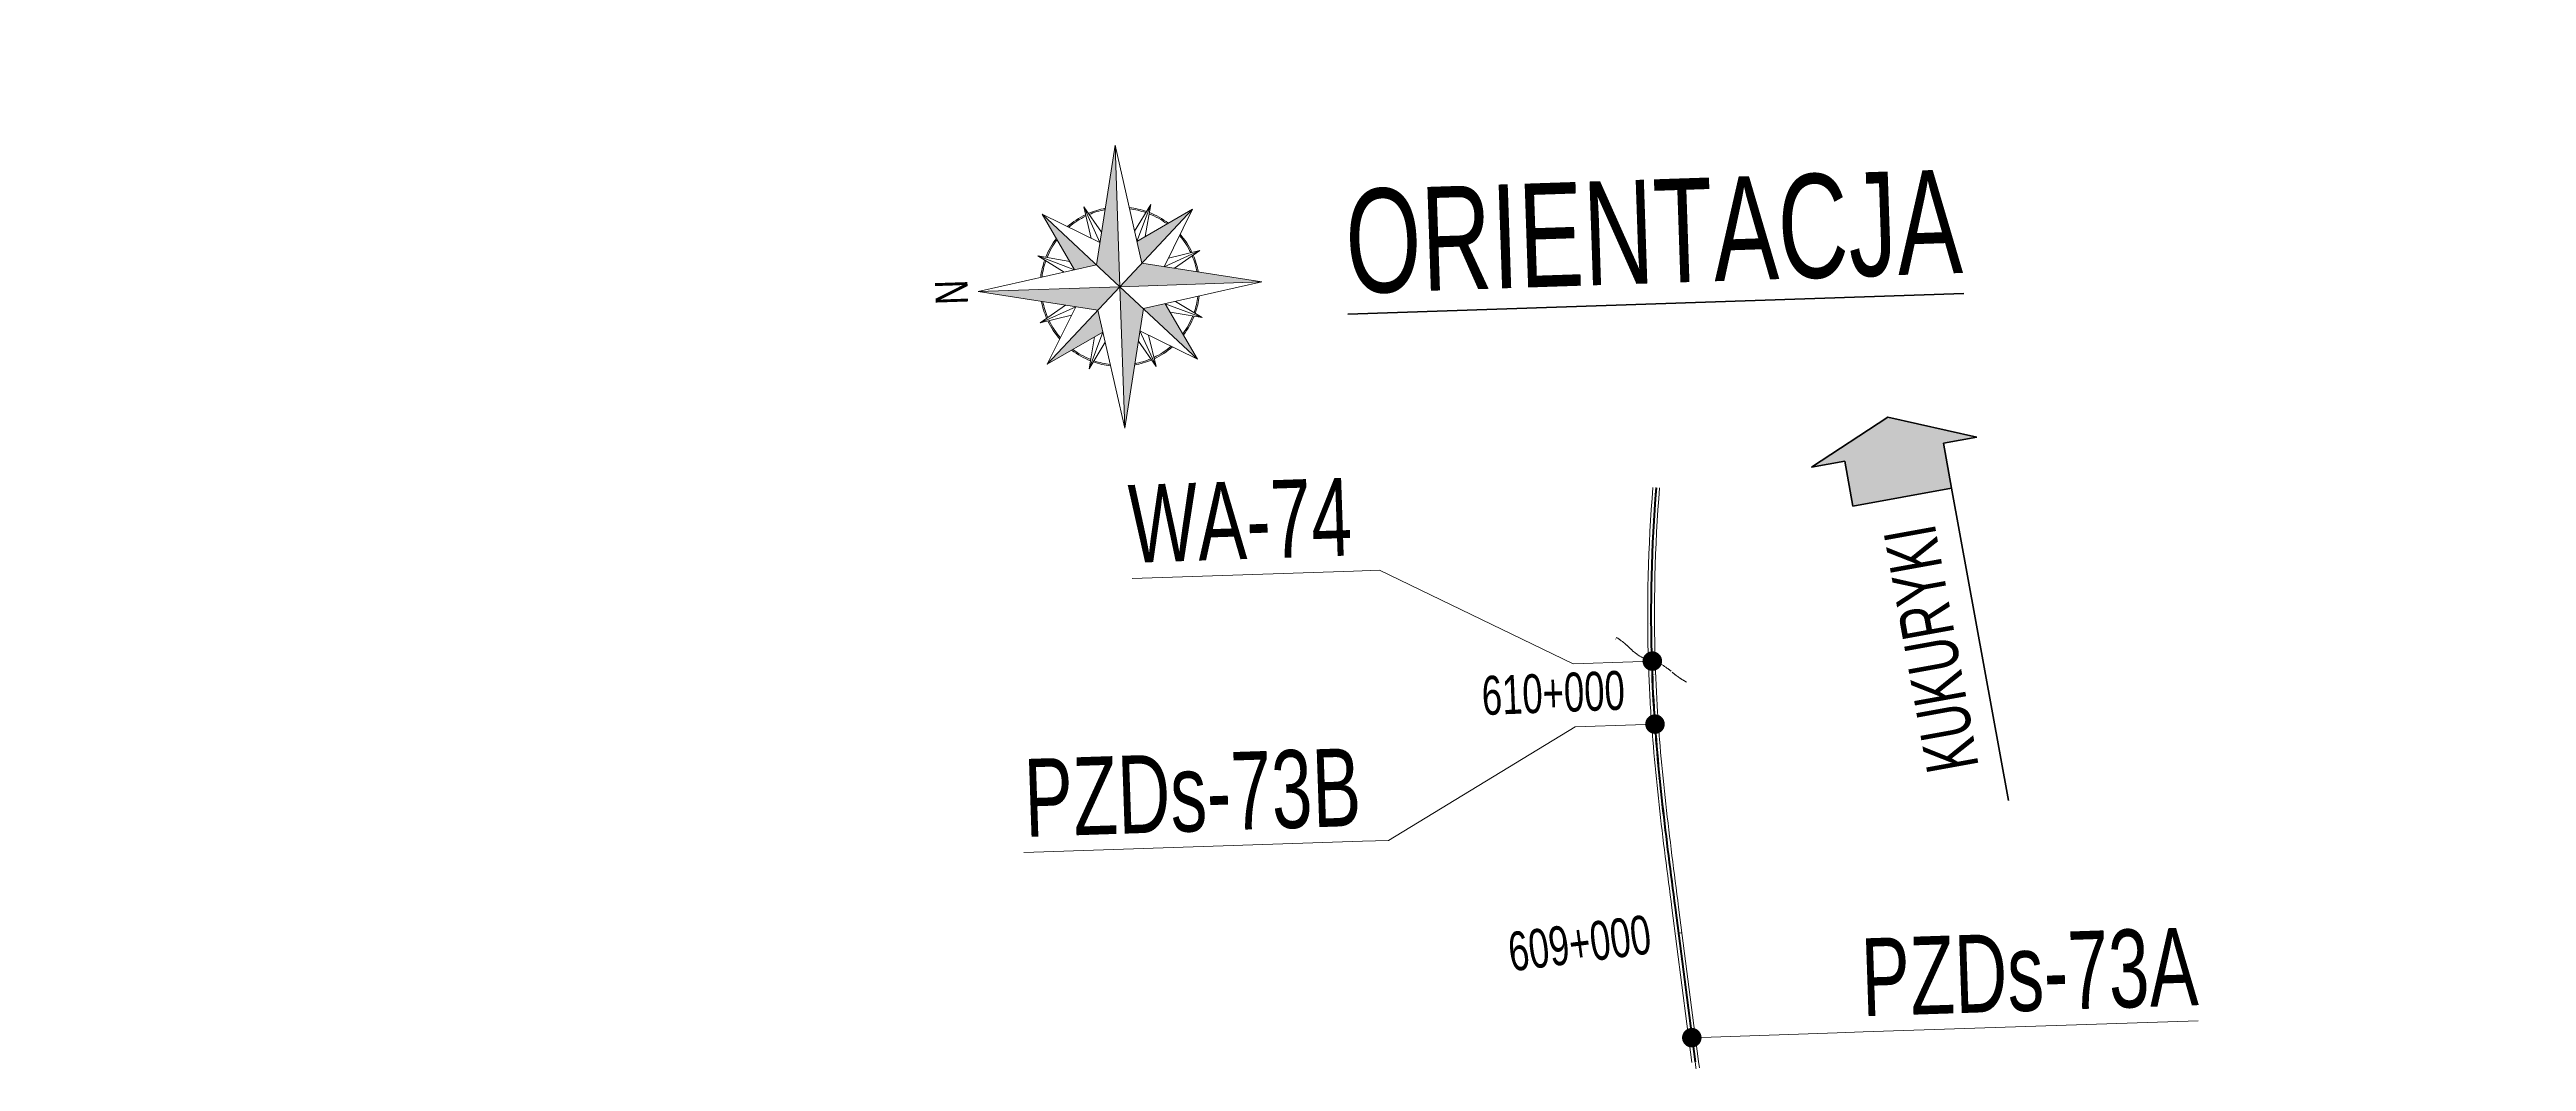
# Model space of a CAD drawing. Header units: metres. Extents: x 8395712 to 9795150, y 4166577 to 5794892.
# Drawn here: x 8418405 to 8418500.4, y 5772666.9 to 5772705.9 of the extents above; entities that cross this region are included whole.
import ezdxf
from ezdxf import colors
from ezdxf.entities.mleader import LeaderData, LeaderLine
from ezdxf.enums import TextEntityAlignment as Align
from ezdxf.math import Vec2, Vec3

# ---------------------------------------------------------------- set-up
doc = ezdxf.new("R2010")
doc.units = ezdxf.units.M
doc.set_wipeout_variables(frame=1)
for name, color, linetype, lineweight in [('!PZDs-73A', 7, 'Continuous', 18), ('!PZDs-73B', 7, 'Continuous', 18), ('!WA-74', 7, 'Continuous', 18), ('AII_M_opisy', 1, 'Continuous', 25), ('AII_M_opisy wymiary', 1, 'Continuous', 25), ('AII_Orientacja', 7, 'Continuous', 18)]:
    doc.layers.add(name, color=color, linetype=linetype, lineweight=lineweight)
doc.layers.add('AII_Róża wiatru', color=7, linetype='Continuous')
doc.styles.add('_Pikieta Glowna Tekst Lewy Wyrownany', font='', dxfattribs={"height": 0.0027})
doc.styles.add('CDMSTYLE', font='CDMSIMPL.shx', dxfattribs={"width": 0.7, "bigfont": 'CDMBIGPL.shx'})
doc.styles.get('_Pikieta Glowna Tekst Lewy Wyrownany').set_extended_font_data('Engineering Bold')

# ---------------------------------------------------------------- blocks, each defined once
blk = doc.blocks.new('orientacja_osie')
at = {"lineweight": -2}
for p, q in [((8426054.843836492, 5771472.945725995), (8426053.29293538, 5771471.469530684)), ((8426095.547117088, 5771520.890261334), (8426094.566269979, 5771519.466924853)), ((8426001.51261581, 5771390.233181942), (8426000.854377491, 5771388.278781605)), ((8424453.508119835, 5771273.667717406), (8425061.221528111, 5771331.634820135)), ((8425921.283343349, 5771267.936416254), (8425914.895685608, 5771258.323654706))]:
    blk.add_line(p, q, dxfattribs=at)
for points in [[(8426069.097179735, 5771486.972604692, 0), (8426068.521795548, 5771486.369797161, 0), (8426067.944008293, 5771485.769291289, 0), (8426067.363931525, 5771485.170996474, 0), (8426066.781678189, 5771484.574821445, 0), (8426066.197358817, 5771483.980672269, 0), (8426065.611083338, 5771483.388454353, 0), (8426064.433098508, 5771482.209428531, 0), (8426063.24857682, 5771481.036960187, 0), (8426062.05836614, 5771479.870260136, 0), (8426060.863308707, 5771478.708533561, 0), (8426059.664224232, 5771477.550963148, 0), (8426058.461926805, 5771476.396725965, 0), (8426057.85982736, 5771475.820599904, 0), (8426057.257228294, 5771475.24499696, 0), (8426056.65422971, 5771474.66981268, 0), (8426056.050931651, 5771474.094942561, 0), (8426055.447433976, 5771473.520281911, 0), (8426054.843836492, 5771472.945725997, 0)], [(8426094.566269979, 5771519.466924853, 0), (8426094.093389057, 5771518.78075574, 0), (8426093.62038905, 5771518.094668789, 0), (8426093.147150885, 5771517.408746168, 0), (8426092.673555516, 5771516.723070096, 0), (8426092.199484054, 5771516.037723009, 0), (8426091.72481765, 5771515.352787402, 0), (8426090.773226362, 5771513.984483128, 0), (8426089.817839572, 5771512.618829832, 0), (8426088.857716963, 5771511.256502602, 0), (8426087.89192287, 5771509.898182964, 0), (8426086.919540327, 5771508.54457821, 0), (8426085.939657038, 5771507.196402072, 0), (8426085.44661809, 5771506.524573532, 0), (8426084.951365227, 5771505.854374324, 0), (8426084.453787807, 5771505.185898202, 0), (8426083.953775741, 5771504.519239612, 0), (8426083.451221185, 5771503.854495803, 0), (8426082.94601686, 5771503.19176473, 0)], [(8425061.221528111, 5771331.634820135, 0), (8425090.273783822, 5771334.404996474, 0), (8425119.326597093, 5771337.169284493, 0), (8425148.380525494, 5771339.921795882, 0), (8425177.436123412, 5771342.656642053, 0), (8425206.493932486, 5771345.367933328, 0), (8425235.554491185, 5771348.049779763, 0), (8425293.685865512, 5771353.301564716, 0), (8425351.833825134, 5771358.364809293, 0), (8425410.001802992, 5771363.192312286, 0), (8425468.19285318, 5771367.736847091, 0), (8425526.408514163, 5771371.951085538, 0), (8425584.649945563, 5771375.787674081, 0), (8425613.780642577, 5771377.549549401, 0), (8425642.917947356, 5771379.19924115, 0), (8425672.061735168, 5771380.73081663, 0), (8425701.211838419, 5771382.138342666, 0), (8425730.36791808, 5771383.415884214, 0), (8425759.52959229, 5771384.557505767, 0)], [(8426000.854377491, 5771388.278781604, 0), (8426000.588364422, 5771387.489046552, 0), (8426000.322180009, 5771386.699369346, 0), (8426000.055652909, 5771385.909807838, 0), (8425999.788611814, 5771385.120419978, 0), (8425999.52088555, 5771384.331264106, 0), (8425999.252302978, 5771383.542398663, 0), (8425998.711885924, 5771381.96577738, 0), (8425998.165999243, 5771380.391046357, 0), (8425997.613283088, 5771378.81870037, 0), (8425997.052381927, 5771377.249245852, 0), (8425996.48195751, 5771375.683235859, 0), (8425995.90067592, 5771374.121235113, 0), (8425995.605547372, 5771373.341916054, 0), (8425995.30720753, 5771372.563819309, 0), (8425995.00549288, 5771371.787023699, 0), (8425994.700240469, 5771371.011609334, 0), (8425994.391289607, 5771370.237661454, 0), (8425994.07848017, 5771369.465266588, 0)], [(8426008.288513128, 5771409.04669696, 0), (8426007.975703696, 5771408.274302096, 0), (8426007.666752832, 5771407.500354215, 0), (8426007.36150042, 5771406.724939848, 0), (8426007.05978577, 5771405.948144241, 0), (8426006.761445928, 5771405.170047495, 0), (8426006.466317378, 5771404.390728435, 0), (8426005.88503579, 5771402.828727691, 0), (8426005.314611373, 5771401.262717698, 0), (8426004.75371021, 5771399.693263177, 0), (8426004.200994056, 5771398.120917191, 0), (8426003.655107377, 5771396.546186167, 0), (8426003.114690319, 5771394.969564882, 0), (8426002.846107751, 5771394.180699443, 0), (8426002.578381486, 5771393.391543569, 0), (8426002.31134039, 5771392.602155709, 0), (8426002.04481329, 5771391.812594203, 0), (8426001.778628878, 5771391.022916997, 0), (8426001.51261581, 5771390.233181943, 0)], [(8426053.29293538, 5771471.469530685, 0), (8426052.68934206, 5771470.894970412, 0), (8426052.085873518, 5771470.320279235, 0), (8426051.482654534, 5771469.745326256, 0), (8426050.879809968, 5771469.169980648, 0), (8426050.277464967, 5771468.594111872, 0), (8426049.67574477, 5771468.017589468, 0), (8426048.474683158, 5771466.862065225, 0), (8426047.277644293, 5771465.702380773, 0), (8426046.085650815, 5771464.537512285, 0), (8426044.899734097, 5771463.366444768, 0), (8426043.720960476, 5771462.188198586, 0), (8426042.550405048, 5771461.001802949, 0), (8426041.96854614, 5771460.405246779, 0), (8426041.389151037, 5771459.806295593, 0), (8426040.812360229, 5771459.204834442, 0), (8426040.23831514, 5771458.600749428, 0), (8426039.667160869, 5771457.993930872, 0), (8426039.099043466, 5771457.384270157, 0)], [(8425932.572627364, 5771284.44384431, 0), (8425931.599469334, 5771283.090779249, 0), (8425930.634298883, 5771281.731997126, 0), (8425929.67699395, 5771280.367673497, 0), (8425928.727228314, 5771278.998113801, 0), (8425927.783859188, 5771277.624143038, 0), (8425926.845539642, 5771276.246716098, 0), (8425925.911121273, 5771274.866650208, 0), (8425924.980238821, 5771273.484195719, 0), (8425924.052725578, 5771272.099465314, 0), (8425923.128215173, 5771270.712707633, 0), (8425922.205542635, 5771269.324715137, 0), (8425921.283343347, 5771267.936416255, 0)], [(8425955.028743643, 5771311.675594312, 0), (8425953.920090541, 5771310.431137764, 0), (8425952.812038891, 5771309.186145895, 0), (8425951.705461645, 5771307.939843467, 0), (8425950.601173295, 5771306.691510715, 0), (8425949.499754474, 5771305.440649781, 0), (8425948.40172736, 5771304.186818292, 0), (8425947.307675699, 5771302.929521889, 0), (8425946.218433775, 5771301.668063226, 0), (8425945.134897443, 5771300.401692985, 0), (8425944.057908377, 5771299.129722698, 0), (8425942.988091525, 5771297.85170731, 0), (8425941.926017664, 5771296.567262622, 0)], [(8425971.814518753, 5771331.143427924, 0), (8425971.298452122, 5771330.489120046, 0), (8425970.77912522, 5771329.837395006, 0), (8425970.256692523, 5771329.188156567, 0), (8425969.731307678, 5771328.541307349, 0), (8425969.203120979, 5771327.89674547, 0), (8425968.672281891, 5771327.254367917, 0), (8425967.603237003, 5771325.975744577, 0), (8425966.525331689, 5771324.704567388, 0), (8425965.43971722, 5771323.439957239, 0), (8425964.347536879, 5771322.181025492, 0), (8425963.249901995, 5771320.92684539, 0), (8425962.147915924, 5771319.676480654, 0), (8425961.595635593, 5771319.052436012, 0), (8425961.042678837, 5771318.428991413, 0), (8425960.489181183, 5771317.806027135, 0), (8425959.935278103, 5771317.183423374, 0), (8425959.38110478, 5771316.561060007, 0), (8425958.826796336, 5771315.938816841, 0)], [(8423897.436598476, 5771231.041880582, 0), (8423920.657301966, 5771232.008690868, 0), (8423943.87350024, 5771233.078928147, 0), (8423967.084934618, 5771234.248075644, 0), (8423990.29137757, 5771235.511617041, 0), (8424013.49272623, 5771236.865037843, 0), (8424036.688908888, 5771238.303824015, 0), (8424083.065750891, 5771241.419449942, 0), (8424129.42263727, 5771244.822450637, 0), (8424175.76056324, 5771248.476795536, 0), (8424222.080799503, 5771252.346472893, 0), (8424268.385718895, 5771256.395546187, 0), (8424314.677969763, 5771260.588097711, 0), (8424337.820185363, 5771262.726954768, 0), (8424360.960306473, 5771264.888219669, 0), (8424384.098743664, 5771267.067410131, 0), (8424407.235909812, 5771269.260044071, 0), (8424430.372227049, 5771271.461640192, 0), (8424453.508119833, 5771273.667717407, 0)]]:
    blk.add_polyline3d(points, dxfattribs=at)
at = {"lineweight": -2, "extrusion": (0, 0, -1)}
for centre, radius, start, end in [((-8425924.139923718, 5771624.767357596), 200, 217.4362236356766, 223.5489282698777), ((-8425979.85895763, 5765388.604289574), 6000.000000000191, 87.8955363823807, 96.58011798847784), ((-8425845.93329308, 5771429.905348841), 160, 202.1944137352477, 218.1164661310269)]:
    blk.add_arc(centre, radius, start, end, dxfattribs=at)
at = {"lineweight": -2}
for centre, radius, start, end in [((8426156.433700215, 5771348.606614705), 160, 137.1672689798704, 157.8055862647523), ((8426135.09384204, 5771137.865682205), 250, 140.5943787899611, 144.1042231569701)]:
    blk.add_arc(centre, radius, start, end, dxfattribs=at)
at = {"lineweight": -2, "style": '_Pikieta Glowna Tekst Lewy Wyrownany'}
for s, height, rotation, p in [('0+000', 3.5, 145.4285652463712, (8426086.489504028, 5771527.132027565)), ('609+600', 1.35, 273.8262157277113, (8425547.412858082, 5771371.37647853)), ('609+700', 1.35, 273.0929061989121, (8425647.203191105, 5771377.429090464)), ('609+800', 1.35, 272.223259300659, (8425747.063393869, 5771382.085011701)), ('609+900', 1.35, 271.2694037847847, (8425846.982485853, 5771385.132271936)), ('610+000', 3.500000000000001, 270.3144741262333, (8425946.987843877, 5771377.514081003)), ('0+100', 1.35, 142.4645987773738, (8426027.971417349, 5771447.30535776)), ('610+100', 1.35, 269.359544467682, (8426046.903551811, 5771386.229571499)), ('610+200', 1.35, 268.4046148091306, (8426146.85003391, 5771384.279229098)), ('610+300', 1.35, 267.4496851505793, (8426246.750130674, 5771380.663459989)), ('610+400', 1.35, 266.494755492028, (8426346.576092714, 5771375.383268528)), ('608+600', 1.35, 275.4487068474643, (8424551.589397576, 5771281.01418026)), ('608+700', 1.35, 275.4487068474643, (8424651.137557967, 5771290.509640392)), ('608+800', 1.35, 275.4487068474643, (8424750.685718356, 5771300.005100523)), ('608+900', 1.35, 275.4487068474643, (8424850.233878745, 5771309.500560654)), ('609+000', 3.5, 275.4487068474643, (8424950.636630546, 5771310.036686352)), ('609+100', 1.35, 275.4487068474643, (8425049.330199523, 5771328.491480919)), ('609+200', 1.35, 275.3960801483666, (8425148.879078135, 5771337.959987031)), ('609+300', 1.35, 275.2081200973839, (8425248.44279696, 5771347.219829473)), ('609+400', 1.35, 274.8838226769471, (8425348.042086102, 5771356.034075814)), ('609+500', 1.35, 274.4231878870562, (8425447.69453549, 5771364.165485798)), ('0+200', 1.35, 152.3991525187547, (8425985.952375846, 5771356.702504215)), ('610+500', 1.35, 265.5398258334766, (8426446.300191244, 5771368.440121399)), ('610+600', 1.35, 264.5848961749252, (8426545.89472576, 5771359.835947214)), ('610+700', 1.35, 263.6299665163739, (8426645.332031762, 5771349.573135962)), ('0+300', 1.35, 145.7776062012017, (8425925.410688618, 5771277.693593628))]:
    blk.add_text(s, height=height, rotation=rotation, dxfattribs=at).set_placement(p, align=Align.MIDDLE_RIGHT)
blk = doc.blocks.new('orientacja_sytuacja')
at = {"lineweight": -2}
for points in [[(8424450.616924567, 5771286.450945075), (8425047.905880503, 5771343.423704978), (8425072.793183407, 5771345.797510269), (8425097.682372477, 5771348.169502259), (8425122.574019823, 5771350.536070947), (8425147.468475098, 5771352.89351304), (8425172.366083877, 5771355.238123992), (8425197.26718601, 5771357.566197857), (8425222.17211397, 5771359.874027134), (8425247.081191184, 5771362.157902633), (8425271.99473039, 5771364.414113333), (8425296.913031964, 5771366.638946262), (8425321.836382283, 5771368.828686368), (8425346.76505204, 5771370.97961642), (8425371.699294584, 5771373.088016912), (8425396.639344275, 5771375.150165975), (8425421.585414791, 5771377.162339307), (8425446.53769748, 5771379.120810129), (8425471.496359676, 5771381.021849132), (8425496.461543048, 5771382.861724477), (8425521.433361897, 5771384.636701778), (8425546.411901508, 5771386.343044133), (8425571.397216454, 5771387.977012157), (8425596.389328945, 5771389.534864063), (8425621.388227109, 5771391.012855732), (8425646.39386335, 5771392.407240836), (8425671.406152647, 5771393.714270981), (8425696.42497087, 5771394.930195875), (8425711.259026593, 5771395.606448801), (8425716.444616873, 5771395.834818722), (8425726.455935763, 5771396.263763902), (8425736.468232736, 5771396.676811245), (8425746.481491998, 5771397.073720459), (8425756.49569659, 5771397.454251218), (8425766.510742065, 5771397.818176506, -0.009166923430831617), (8425986.942617252, 5771401.600117093, -0.02842431802334581), (8426668.903281659, 5771361.994191424)], [(8424451.661419744, 5771275.500646913), (8425048.950381117, 5771332.473407334), (8425073.837468429, 5771334.847192064), (8425098.725005237, 5771337.219026611), (8425123.613371698, 5771339.58528341), (8425148.502917325, 5771341.942260633), (8425173.393987486, 5771344.286255925), (8425198.28692176, 5771346.613566255), (8425223.182052283, 5771348.92048777), (8425248.079702089, 5771351.203315648), (8425272.980183452, 5771353.458343973), (8425297.88379625, 5771355.681865596), (8425322.790826298, 5771357.870172023), (8425347.701543683, 5771360.019553308), (8425372.61620112, 5771362.12629796), (8425397.535032282, 5771364.186692849), (8425422.45825015, 5771366.197023151), (8425447.386045353, 5771368.153572286), (8425472.31858449, 5771370.052621887), (8425497.256008483, 5771371.890451777), (8425522.198430909, 5771373.663339969), (8425547.145936327, 5771375.36756269), (8425572.09857862, 5771376.999394424), (8425597.056379326, 5771378.555107974), (8425622.019325964, 5771380.030974553), (8425646.98737037, 5771381.423263896), (8425671.96042703, 5771382.728244406), (8425696.938371409, 5771383.942183321), (8425711.747422352, 5771384.617296441), (8425716.924136443, 5771384.845275464), (8425726.918120842, 5771385.273477967), (8425736.912820641, 5771385.685799391), (8425746.908220038, 5771386.082000703), (8425756.904302064, 5771386.461842857), (8425766.901034826, 5771386.825102708, -0.009008519949771747), (8425983.127023514, 5771390.60339985), (8425986.929658618, 5771390.600124727, -0.02842431802362375), (8426667.642764851, 5771351.066652938)], [(8424452.041236171, 5771271.518720309), (8425049.330199523, 5771328.49148092), (8425074.217208436, 5771330.86525817), (8425099.104144424, 5771333.237035465), (8425123.991317833, 5771335.603178851), (8425148.879078133, 5771337.95998703), (8425173.767770616, 5771340.303758445), (8425198.657734761, 5771342.630791128), (8425223.54930258, 5771344.937382545), (8425248.44279696, 5771347.219829473), (8425273.338530025, 5771349.474427843), (8425298.23680145, 5771351.697472627), (8425323.13789685, 5771353.885257716), (8425348.042086102, 5771356.034075814), (8425372.949621676, 5771358.14021834), (8425397.860737015, 5771360.199975348), (8425422.775644828, 5771362.209635456), (8425447.69453549, 5771364.165485799), (8425472.61757533, 5771366.063811979), (8425497.544905005, 5771367.900898068), (8425522.476637824, 5771369.673026583), (8425547.412858084, 5771371.37647853), (8425572.353619406, 5771373.007533429), (8425597.298943104, 5771374.562469396), (8425622.248816455, 5771376.037563215), (8425647.203191105, 5771377.429090463), (8425672.161981354, 5771378.733325652), (8425697.125062514, 5771379.946542393), (8425711.92502081, 5771380.621241037), (8425717.098507198, 5771380.849077917), (8425727.086188145, 5771381.277010353), (8425737.074488971, 5771381.689067807), (8425747.063393869, 5771382.085011701), (8425757.052885875, 5771382.464603454), (8425767.042959467, 5771382.827621325, -0.009008519951399632), (8425983.12484553, 5771386.603400442), (8425986.924946388, 5771386.600127502, -0.02842431802232158), (8426667.184395103, 5771347.093002578)], [(8424428.196940573, 5771258.195528038), (8424453.085731348, 5771260.568422148), (8425050.374700136, 5771317.541183275), (8425075.261493457, 5771319.914939965), (8425100.146777185, 5771322.286559817), (8425125.030669708, 5771324.652391315), (8425149.91352036, 5771327.008734624), (8425174.795674225, 5771329.351890378), (8425199.67747051, 5771331.678159526), (8425224.559240893, 5771333.983843182), (8425249.441307863, 5771336.265242489), (8425274.323983086, 5771338.518658483), (8425299.207565736, 5771340.740391963), (8425324.092340866, 5771342.926743372), (8425348.978577744, 5771345.074012702), (8425373.866528211, 5771347.178499388), (8425398.75642502, 5771349.236502221), (8425423.648480188, 5771351.244319299), (8425448.542883364, 5771353.198247956), (8425473.439800143, 5771355.094584734), (8425498.33937044, 5771356.929625367), (8425523.241706835, 5771358.699664773), (8425548.146892902, 5771360.400997087), (8425573.05498157, 5771362.029915696), (8425597.965993483, 5771363.582713308), (8425622.879915308, 5771365.055682036), (8425647.796698123, 5771366.445113523), (8425672.716255737, 5771367.747299077), (8425697.638463052, 5771368.958529839), (8425712.41341657, 5771369.632088678), (8425717.57802677, 5771369.85953466), (8425727.548373224, 5771370.286724417), (8425737.519076876, 5771370.698055952), (8425747.490121908, 5771371.093291945), (8425757.461491352, 5771371.472195094), (8425767.433252227, 5771371.834547527), (8425777.405593077, 5771372.180280165, -0.008750223314755803), (8425986.91198776, 5771375.600135135, -0.0284243180230607), (8426665.923878297, 5771336.165464093)]]:
    blk.add_lwpolyline(points, format="xyb", dxfattribs=at)
blk = doc.blocks.new('Polnoc2')
at = {"layer": 'AII_Róża wiatru', "linetype": 'Continuous', "lineweight": 13}
h = blk.add_hatch(color=7, dxfattribs=at)
h.paths.add_polyline_path([(-3.318570307442314e-11, 0.01091387191355835), (-0.001750822427207162, 0.001750822429295908), (-3.969580220086755e-11, 3.969603312725667e-11)])
h.paths.add_polyline_path([(0.001750822369678655, -0.001750822367590104), (-3.969580220086755e-11, 3.969574891016237e-11), (-3.318570307442314e-11, -0.0109138718981319)])
h.paths.add_polyline_path([(-7.939163104708768e-11, 2.842170943040401e-16), (-0.01091387194554308, 6.510276762128342e-12), (-0.001750822467754318, -0.001750822386273683)])
h.paths.add_polyline_path([(0.001750822329131321, 0.001750822410611761), (-7.939182644634002e-11, -2.842170943040401e-16), (0.01091387186615031, 6.510276762128342e-12)])
h.paths.add_polyline_path([(0.005787954582068666, 0.005787954668366524), (0.001427063584402513, 0.003445236265646656), (0.001750822358747062, 0.001750822440227466)])
h.paths.add_polyline_path([(-0.005787954665552189, 0.005787954672457261), (-0.003445236333367934, 0.001427063617269369), (-0.00175082240852305, 0.001750822410611761)])
h.paths.add_polyline_path([(-0.001427063629325129, -0.003445236362473736), (-0.00175082243813879, -0.001750822356658261), (-0.005787954668366666, -0.005787954582070256)])
h.paths.add_polyline_path([(0.003445236294751393, -0.001427063596458424), (0.001750822388362616, -0.001750822386274251), (0.005787954584884707, -0.00578795457797952)])
at = {"layer": 'AII_Róża wiatru', "color": 7, "lineweight": 13}
for p, q in [((-3.318570307442314e-11, 0.01091387191355835), (-0.001750822431620458, 0.001750822406198438)), ((-3.318570307442314e-11, 0.01091387191355835), (0.001750822365742435, 0.00175082240361661)), ((-3.318570307442314e-11, 0.01091387191355835), (-3.969580220086755e-11, 7.71308350522304e-12)), ((-0.005787954665552207, 0.005787954672457261), (-0.00142706363134228, 0.003445236367342943)), ((-0.005787954665552207, 0.005787954672457261), (-4.378620133138611e-11, 4.378620133138611e-11)), ((-0.005787954665552207, 0.005787954672457261), (-0.003445236333368014, 0.001427063617269653)), ((-0.00258424524228964, 0.006238919901907138), (-0.00207900197829729, 0.003795464769574437)), ((-0.00258424524228964, 0.006238919901907138), (-0.00142706363134228, 0.003445236367342943)), ((-0.00258424524228964, 0.006238919901907138), (-0.001274107618986475, 0.004245742183876473)), ((0.005787954582069972, 0.005787954668366809), (-3.969581996443594e-11, 3.969574891016237e-11)), ((0.002584245234846207, 0.006238919904990326), (0.001274107565430604, 0.004245742116806355)), ((0.002584245234846207, 0.006238919904990326), (0.001427063584402566, 0.003445236265646656)), ((0.005787954582069972, 0.005787954668366809), (0.00142706358440253, 0.003445236265646372)), ((0.002584245234846207, 0.006238919904990326), (0.002079001955493407, 0.003795464698370665)), ((0.005787954582069972, 0.005787954668366809), (0.003445236308306434, 0.001427063606888623)), ((-0.006238919906316376, 0.002584245244115948), (-0.003795464743068857, 0.002079001973731352)), ((-0.006238919906316376, 0.002584245244115948), (-0.003445236333367996, 0.001427063617269653)), ((-0.006238919906316376, 0.002584245244115948), (-0.004245742160900061, 0.001274107602812364)), ((0.006238919897497848, 0.00258424524046319), (0.003445236308306319, 0.001427063606888908)), ((0.006238919897497848, 0.00258424524046319), (0.003795464709650087, 0.00207900196499196)), ((0.006238919897497848, 0.00258424524046319), (0.00424574214049259, 0.001274107591542304)), ((-0.01091387194554109, 6.510276762128342e-12), (-0.001750822431620458, 0.001750822406198438)), ((-0.01091387194554109, 6.510276762128342e-12), (-3.969581996443594e-11, 0)), ((-0.01091387194554109, 6.510276762128342e-12), (-0.001750822431143373, -0.001750822393269118)), ((-0.005787954668366809, -0.005787954582070256), (-3.969581996443594e-11, 3.969574891016237e-11)), ((-3.318570307442314e-11, -0.01091387189813219), (-3.969580220086755e-11, 7.71308350522304e-12)), ((0.01091387186614945, 6.510276762128342e-12), (-3.969581996443594e-11, 0)), ((0.005787954584884574, -0.00578795457797952), (-4.378620133138611e-11, 4.378620133138611e-11)), ((0.01091387186614945, 6.510276762128342e-12), (0.001750822365742435, 0.00175082240361661)), ((0.01091387186614945, 6.510276762128342e-12), (0.001750822365265359, -0.00175082239068729)), ((-0.006238919909399545, -0.002584245236672871), (-0.004245742156715071, -0.001274107590591314)), ((-0.006238919909399545, -0.002584245236672871), (-0.003445236319813247, -0.001427063606838885)), ((-0.005787954668366809, -0.005787954582070256), (-0.003445236319812848, -0.00142706360683917)), ((-3.318570307442314e-11, -0.01091387189813219), (-0.001750822431143373, -0.001750822393269118)), ((-3.318570307442314e-11, -0.01091387189813219), (0.001750822365265359, -0.00175082239068729)), ((0.005787954584884574, -0.00578795457797952), (0.003445236294751491, -0.00142706359645814)), ((0.006238919900580893, -0.002584245233019828), (0.003445236294751952, -0.00142706359645814)), ((0.006238919900580893, -0.002584245233019828), (0.004245742136307813, -0.001274107579321253)), ((-0.006238919909399545, -0.002584245236672871), (-0.003795464739216801, -0.002079001964854683)), ((-0.005787954668366809, -0.005787954582070256), (-0.001427063629325165, -0.003445236362473452)), ((-0.002584245242289409, -0.006238919901907138), (-0.001427063629325191, -0.003445236362473736)), ((-0.002584245242289409, -0.006238919901907138), (-0.002079001974352384, -0.003795464750496933)), ((0.005787954584884574, -0.00578795457797952), (0.001427063582385486, -0.003445236260776596)), ((0.002584245234846332, -0.006238919904990326), (0.001427063582385495, -0.003445236260776596)), ((0.002584245234846332, -0.006238919904990326), (0.00207900195154819, -0.003795464679292309)), ((0.006238919900580893, -0.002584245233019828), (0.003795464705798173, -0.002079001956114439)), ((-0.002584245242289409, -0.006238919901907138), (-0.001274107616702853, -0.004245742180402487)), ((0.002584245234846332, -0.006238919904990326), (0.001274107563146902, -0.004245742113331801))]:
    blk.add_line(p, q, dxfattribs=at)
at = {"layer": 'AII_Róża wiatru', "color": 7, "linetype": 'Continuous', "lineweight": 13}
for radius, start, end in [(0.006144375154171382, 98.65562654726774, 111.4136230197714), (0.006044375154171382, 98.99114863732336, 111.2137267028966), (0.006144375154171382, 68.5863757911688, 81.34437255495797), (0.006044375154171382, 68.78627208747379, 81.00885044814038), (0.006144375154171382, 140.8290971039811, 156.4136234148576), (0.006144375154171382, 113.5863756824903, 129.1709016543311), (0.006044375154171382, 113.7862719769161, 128.7760641687445), (0.006044375154171382, 51.22393493895012, 66.21372659233714), (0.006144375154171382, 50.82909749327444, 66.41362291109225), (0.006144375154171382, 23.58637626166947, 39.17090196609957), (0.006144375154171382, 158.5863759409528, 171.3443730286032), (0.006044375154171382, 158.7862722398481, 171.0088509306273), (0.006044375154171382, 141.2239345622279, 156.2137271048173), (0.006044375154171382, 23.78627256611314, 38.77606447744729), (0.006044375154171382, 8.991149219497828, 21.21372693198779), (0.006144375154171382, 8.655627118770504, 21.41362324496777), (0.006144375154171382, 188.6556268449021, 201.4136239836343), (0.006044375154171382, 188.991148940515, 201.2137276834345), (0.006044375154171382, 338.7862731447296, 351.0088509093573), (0.006144375154171382, 338.586376830445, 351.3443730077216), (0.006144375154171382, 203.5863765097364, 219.1709026697686), (0.006044375154171382, 203.7862728184707, 218.7760652189021), (0.006044375154171382, 321.2239357414228, 336.2137275106077), (0.006144375154171382, 320.8290982601515, 336.413623813748), (0.006144375154171382, 230.8290978708621, 246.4136243175112), (0.006044375154171382, 231.2239353647066, 246.2137280230864), (0.006044375154171382, 248.7862732971068, 261.0088513918455), (0.006044375154171382, 278.9911495226897, 291.2137279125267), (0.006044375154171382, 293.7862734076631, 308.7760655276105), (0.006144375154171382, 293.5863770889084, 309.1709029815424), (0.006144375154171382, 248.5863769802318, 261.3443734813665), (0.006144375154171382, 278.6556274164068, 291.4136242088317)]:
    blk.add_arc((-7.939156887459831e-11, 0), radius, start, end, dxfattribs=at)
at = {"layer": 'AII_Róża wiatru', "color": 7, "linetype": 'Continuous', "lineweight": 35, "style": 'CDMSTYLE', "width": 0.8}
blk.add_text('N', height=0.002500000000002, rotation=2.668075213414035e-08, dxfattribs=at).set_placement((-3.318570307442314e-11, 0.01172054480915619), align=Align.CENTER)
blk = doc.blocks.new('_DOT')
at = {"color": 0, "linetype": 'ByBlock'}
blk.add_line((-0.5, 0), (-1, 0), dxfattribs=at)
at = {"color": 0, "linetype": 'ByBlock', "const_width": 0.5}
blk.add_lwpolyline([(-0.25, 0, 1), (0.25, 0, 1)], format="xyb", close=True, dxfattribs=at)

msp = doc.modelspace()

# ---------------------------------------------------------------- linework, layer by layer
at = {"layer": 'AII_M_opisy wymiary', "color": 1, "linetype": 'ByBlock', "lineweight": 40}
msp.add_circle((8418171.830326973, 5772432.124002992), 22459.48405515863, dxfattribs=at)
at = {"layer": 'AII_Orientacja', "lineweight": 35}
for p, q in [((8418472.8418031, 5772689.803457989), (8418475.7798124, 5772691.729185391)), ((8418479.20791387, 5772690.96208372), (8418475.7798124, 5772691.729185391)), ((8418477.922999758, 5772690.72823065), (8418479.20791387, 5772690.96208372)), ((8418474.126717214, 5772690.03731106), (8418472.8418031, 5772689.803457989))]:
    msp.add_line(p, q, dxfattribs=at)

# ---------------------------------------------------------------- block references
at = {"layer": 'AII_Orientacja', "color": 7, "linetype": 'Continuous', "lineweight": 0, "xscale": 0.01, "yscale": 0.01, "zscale": 0.01, "rotation": 91.92062245079578}
msp.add_blockref('orientacja_osie', (8478972.132439435, 5690403.946573333), dxfattribs=at)
at = {"layer": 'AII_Orientacja', "linetype": 'Continuous', "lineweight": 13, "xscale": 0.01, "yscale": 0.01, "zscale": 0.01, "rotation": 91.92062245079578}
msp.add_blockref('orientacja_sytuacja', (8478972.132439435, 5690403.946573333), dxfattribs=at)
at = {"layer": 'AII_Róża wiatru', "linetype": 'Continuous', "lineweight": 0, "xscale": 500.0000000000001, "yscale": 500.0000000000001, "zscale": 500.0000000000001, "rotation": 91.92062248629132}
msp.add_blockref('Polnoc2', (8418446.23610428, 5772696.760005872), dxfattribs=at)

# ---------------------------------------------------------------- texts
at = {"color": 1, "lineweight": -2, "style": 'CDMSTYLE', "width": 0.7}
for s, rotation, p in [('610+000', 2.235095111330115, (8418465.660624413, 5772681.223140474)), ('609+000', 7.369329460554102, (8418466.650633126, 5772671.833927838))]:
    msp.add_text(s, height=1.5, rotation=rotation, dxfattribs=at).set_placement(p, align=Align.MIDDLE_RIGHT)
at = {"layer": 'AII_M_opisy', "color": 7, "linetype": 'Continuous', "lineweight": 35, "style": 'CDMSTYLE', "width": 0.7}
msp.add_text('%%UORIENTACJA', height=4, rotation=1.920624692443294, dxfattribs=at).set_placement((8418466.768564397, 5772698.892237506), align=Align.MIDDLE_CENTER)

# ---------------------------------------------------------------- leaders
at = {"layer": '!PZDs-73A'}
ml = msp.add_multileader_mtext('Standard', dxfattribs=at)
ml.set_content('{\\C256;PZDs-73A}', color=1, style='CDMSTYLE')
ml.set_leader_properties(color=256, linetype='ByLayer', lineweight=-1)
ml.set_arrow_properties(name='DOT')
ml.build(insert=Vec2(0, 0))
ml.multileader.update_dxf_attribs({"text_left_attachment_type": 6, "text_right_attachment_type": 6, "dogleg_length": 2, "arrow_head_size": 0.75, "scale": 50})
ctx = ml.context
ctx.base_point, ctx.scale, ctx.char_height, ctx.arrow_head_size, ctx.landing_gap_size, ctx.plane_origin, ctx.plane_x_axis, ctx.plane_y_axis = Vec3(8418474.83368978, 5772668.056091443), 50, 3, 0.75, 0, Vec3(8418474.249809762, 5772668.036511758), Vec3(0.9994382176706575, 0.03351490801567938), Vec3(-0.03351490801567938, 0.9994382176706575)
ctx.left_attachment, ctx.right_attachment = 6, 6
notes = []
notes.append((ctx, [(0, (1, 1, 0), (8418473.834251564, 5772668.022576535), (0.9994382176706575, 0.03351490801567937), 1, [(0, [(8418468.24216925, 5772667.835053064), (8418473.834251564, 5772668.022576535)], 0, [])])]))
ctx.mtext.insert, ctx.mtext.text_direction, ctx.mtext.rotation, ctx.mtext.flow_direction = Vec3(8418474.713036114, 5772671.654069027), Vec3(0.9994382176706575, 0.03351490801567938), -8.810313589791008e-14, 5
at = {"layer": '!PZDs-73B'}
ml = msp.add_multileader_mtext('Standard', dxfattribs=at)
ml.set_content('{\\C256;PZDs-73B}', color=1, style='CDMSTYLE')
ml.set_leader_properties(color=256, linetype='ByLayer', lineweight=-1)
ml.set_arrow_properties(name='DOT')
ml.build(insert=Vec2(0, 0))
ml.multileader.update_dxf_attribs({"text_left_attachment_type": 6, "text_right_attachment_type": 6, "dogleg_length": 2, "arrow_head_size": 0.75, "scale": 50})
ctx = ml.context
ctx.base_point, ctx.scale, ctx.char_height, ctx.arrow_head_size, ctx.landing_gap_size, ctx.plane_origin, ctx.plane_x_axis, ctx.plane_y_axis = Vec3(8418439.677868756, 5772674.867703787), 50, 3, 0.75, 0, Vec3(8418472.206407921, 5772676.970524352), Vec3(0.9994382176707409, 0.03351490801319649), Vec3(-0.03351490801319649, 0.9994382176707409)
ctx.left_attachment, ctx.right_attachment, ctx.text_align_type = 6, 6, 2
notes.append((ctx, [(1, (1, 1, 0), (8418456.568374634, 5772675.434105732), (-0.9994382176707408, -0.03351490801319643), 1, [(0, [(8418466.825439287, 5772679.91211211), (8418463.75595112, 5772679.809180671)], 0, [])])]))
ctx.mtext.insert, ctx.mtext.text_direction, ctx.mtext.rotation, ctx.mtext.alignment, ctx.mtext.flow_direction = Vec3(8418455.448282748, 5772678.998568408), Vec3(0.9994382176707409, 0.03351490801319649), -2.572393686950392e-12, 3, 5
at = {"layer": '!WA-74'}
ml = msp.add_multileader_mtext('Standard', dxfattribs=at)
ml.set_content('{\\C256;WA-74}', color=1, style='CDMSTYLE')
ml.set_leader_properties(color=256, linetype='ByLayer', lineweight=-1)
ml.set_arrow_properties(name='DOT')
ml.build(insert=Vec2(0, 0))
ml.multileader.update_dxf_attribs({"text_left_attachment_type": 6, "text_right_attachment_type": 6, "dogleg_length": 2, "arrow_head_size": 0.75, "scale": 50})
ctx = ml.context
ctx.base_point, ctx.scale, ctx.char_height, ctx.arrow_head_size, ctx.landing_gap_size, ctx.plane_origin, ctx.plane_x_axis, ctx.plane_y_axis = Vec3(8418444.525901724, 5772685.450772453), 50, 3, 0.75, 0, Vec3(8418471.857362157, 5772687.379315497), Vec3(0.9994382176707409, 0.03351490801319649), Vec3(-0.03351490801319649, 0.9994382176707409)
ctx.left_attachment, ctx.right_attachment, ctx.text_align_type = 6, 6, 2
notes.append((ctx, [(1, (1, 1, 0), (8418456.21932887, 5772685.842896877), (-0.9994382176707408, -0.03351490801319643), 1, [(0, [(8418466.723131323, 5772682.338676202), (8418463.674555818, 5772682.236446043)], 0, [])])]))
ctx.mtext.insert, ctx.mtext.text_direction, ctx.mtext.rotation, ctx.mtext.alignment, ctx.mtext.flow_direction = Vec3(8418455.099236982, 5772689.407359553), Vec3(0.9994382176707409, 0.03351490801319649), -2.572393686950392e-12, 3, 5
for ctx, leaders in notes:
    for number, flags, end, landing, length, lines in leaders:
        leader = LeaderData()
        leader.index, (leader.has_last_leader_line, leader.has_dogleg_vector, leader.attachment_direction) = number, flags
        leader.last_leader_point, leader.dogleg_vector, leader.dogleg_length = Vec3(end), Vec3(landing), length
        for number, points, colour, breaks in lines:
            line = LeaderLine()
            line.index, line.vertices, line.color, line.breaks = number, Vec3.list(points), colors.encode_raw_color(colour), breaks
            leader.lines.append(line)
        ctx.leaders.append(leader)

# ---------------------------------------------------------------- next in the draw order: wipeouts: each hides what was drawn before it
msp.add_wipeout([(8418474.440832257, 5772688.31139465), (8418476.631716194, 5772676.273503999), (8418480.427998738, 5772676.964423588), (8418478.2371148, 5772689.002314238)])

# ---------------------------------------------------------------- next in the draw order: hatches: boundary and pattern name
at = {"layer": 'AII_Orientacja'}
h = msp.add_hatch(color=254, dxfattribs=at)
h.dxf.hatch_style = 1
h.paths.add_polyline_path([(8418474.440832255, 5772688.31139465), (8418474.126717214, 5772690.03731106), (8418472.8418031, 5772689.803457989), (8418475.7798124, 5772691.729185391), (8418479.20791387, 5772690.96208372), (8418477.922999758, 5772690.72823065), (8418478.237114802, 5772689.00231424)])

# ---------------------------------------------------------------- next in the draw order: linework, layer by layer
at = {"layer": 'AII_Orientacja', "lineweight": 35}
for p, q in [((8418478.237114802, 5772689.00231424), (8418477.922999758, 5772690.72823065)), ((8418474.440832255, 5772688.31139465), (8418474.126717214, 5772690.03731106)), ((8418474.440832255, 5772688.31139465), (8418478.237114802, 5772689.00231424)), ((8418478.237114802, 5772689.00231424), (8418480.42799874, 5772676.964423588))]:
    msp.add_line(p, q, dxfattribs=at)

# ---------------------------------------------------------------- next in the draw order: texts
at = {"layer": 'AII_Orientacja', "lineweight": 35, "insert": (8418477.60495225, 5772687.697710568), "char_height": 2, "width": 11.06530990806566, "attachment_point": 9, "rotation": 100.31487417909, "style": 'CDMSTYLE'}
msp.add_mtext('KUKURYKI', dxfattribs=at)

doc.saveas('drawing.dxf')
